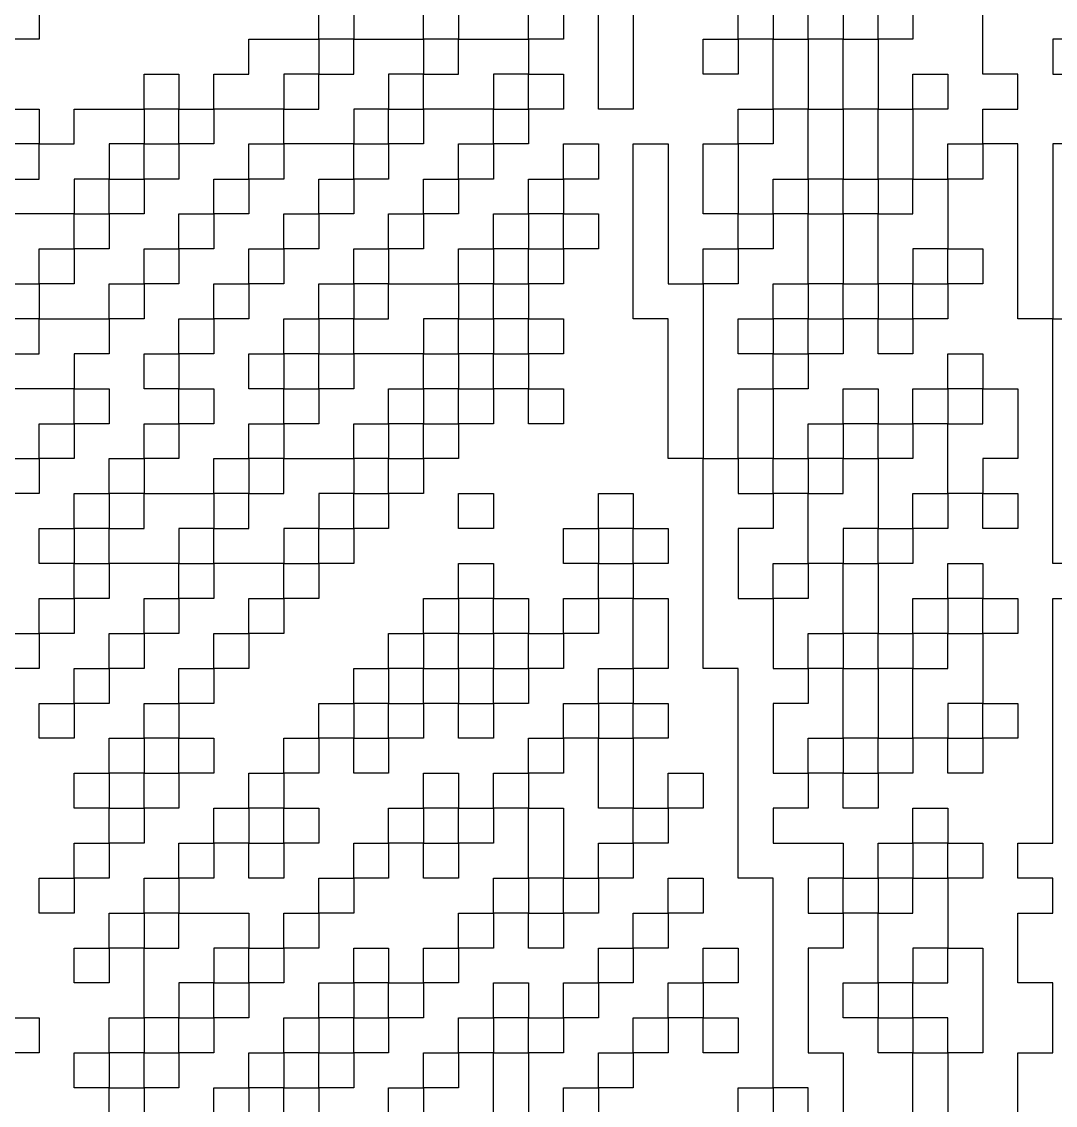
# Model space of a CAD drawing. Header units: inches. Extents: x 0.02 to 6.01, y 0.01 to 5.6.
# Drawn here: x 2.966 to 3.1107, y 2.4293 to 2.581 of the extents above; entities that cross this region are included whole.
import ezdxf

# ---------------------------------------------------------------- set-up
doc = ezdxf.new("R2010")
doc.units = ezdxf.units.IN
doc.header["$MEASUREMENT"] = 0
for name, color, linetype in [('Bottom Layer', 5, 'Continuous'), ('Bottom Overlay', 54, 'Continuous'), ('Top Layer', 1, 'Continuous')]:
    doc.layers.add(name, color=color, linetype=linetype)

msp = doc.modelspace()

# ---------------------------------------------------------------- linework, layer by layer
at = {"layer": 'Bottom Layer'}
for points in [[(4.54993, 5.5954, 0.01, 0.01, -0.760418), (3.00371, 0.01993, 0.01, 0.01, 0)], [(3.00371, 0.01993, 0.01, 0.01, -0.378866), (0.02422, 2.65597, 0.01, 0.01, 0)]]:
    msp.add_lwpolyline(points, format="xyseb", dxfattribs=at)
at = {"layer": 'Bottom Overlay'}
for p, q in [((3.10055, 2.57365), (3.10055, 2.60301)), ((3.05161, 2.59323), (3.05161, 2.56876)), ((2.96843, 2.58344), (2.96843, 2.57855)), ((3.00757, 2.57855), (3.00757, 2.58344)), ((3.01247, 2.58344), (3.01247, 2.57855)), ((3.02225, 2.57855), (3.02225, 2.58344)), ((3.02715, 2.58344), (3.02715, 2.57855)), ((3.03693, 2.57855), (3.03693, 2.58344)), ((3.04183, 2.58344), (3.04183, 2.57855)), ((3.04672, 2.56876), (3.04672, 2.58344)), ((3.06629, 2.57855), (3.06629, 2.58344)), ((3.07119, 2.58344), (3.07119, 2.57855)), ((3.07608, 2.57855), (3.07608, 2.58344)), ((3.08097, 2.58344), (3.08097, 2.57855)), ((3.08587, 2.57855), (3.08587, 2.58344)), ((3.09076, 2.58344), (3.09076, 2.57855)), ((2.96843, 2.57855), (2.96353, 2.57855)), ((2.99779, 2.57365), (2.99779, 2.57855)), ((2.99779, 2.57855), (3.00757, 2.57855)), ((3.00757, 2.57855), (3.00757, 2.57365)), ((3.01247, 2.57855), (3.00757, 2.57855)), ((3.01247, 2.57365), (3.01247, 2.57855)), ((3.01247, 2.57855), (3.02225, 2.57855)), ((3.02715, 2.57855), (3.02225, 2.57855)), ((3.02225, 2.57855), (3.02225, 2.57365)), ((3.02715, 2.57365), (3.02715, 2.57855)), ((3.02715, 2.57855), (3.03693, 2.57855)), ((3.03693, 2.57855), (3.03693, 2.57365)), ((3.04183, 2.57855), (3.03693, 2.57855)), ((3.0614, 2.57365), (3.0614, 2.57855)), ((3.0614, 2.57855), (3.06629, 2.57855)), ((3.06629, 2.57855), (3.06629, 2.57365)), ((3.07119, 2.57855), (3.06629, 2.57855)), ((3.07119, 2.57365), (3.07119, 2.57855)), ((3.07119, 2.57855), (3.07608, 2.57855)), ((3.08097, 2.57855), (3.07608, 2.57855)), ((3.07608, 2.57855), (3.07608, 2.56876)), ((3.08097, 2.57365), (3.08097, 2.57855)), ((3.08097, 2.57855), (3.08587, 2.57855)), ((3.08587, 2.57855), (3.08587, 2.56876)), ((3.09076, 2.57855), (3.08587, 2.57855)), ((3.11523, 2.57855), (3.11033, 2.57855)), ((3.11033, 2.57855), (3.11033, 2.57365)), ((2.98311, 2.56876), (2.98311, 2.57365)), ((2.98311, 2.57365), (2.988, 2.57365)), ((2.988, 2.57365), (2.988, 2.56876)), ((2.99289, 2.56876), (2.99289, 2.57365)), ((2.99289, 2.57365), (2.99779, 2.57365)), ((3.00757, 2.57365), (3.00268, 2.57365)), ((3.00268, 2.57365), (3.00268, 2.56876)), ((3.00757, 2.56876), (3.00757, 2.57365)), ((3.00757, 2.57365), (3.01247, 2.57365)), ((3.02225, 2.57365), (3.01736, 2.57365)), ((3.01736, 2.57365), (3.01736, 2.56876)), ((3.02225, 2.56876), (3.02225, 2.57365)), ((3.02225, 2.57365), (3.02715, 2.57365)), ((3.03693, 2.57365), (3.03204, 2.57365)), ((3.03204, 2.57365), (3.03204, 2.56876)), ((3.03693, 2.56876), (3.03693, 2.57365)), ((3.03693, 2.57365), (3.04183, 2.57365)), ((3.04183, 2.57365), (3.04183, 2.56876)), ((3.06629, 2.57365), (3.0614, 2.57365)), ((3.07119, 2.56876), (3.07119, 2.57365)), ((3.08097, 2.56876), (3.08097, 2.57365)), ((3.09076, 2.56876), (3.09076, 2.57365)), ((3.09076, 2.57365), (3.09565, 2.57365)), ((3.09565, 2.57365), (3.09565, 2.56876)), ((3.10544, 2.57365), (3.10055, 2.57365)), ((3.10544, 2.56876), (3.10544, 2.57365)), ((3.11033, 2.57365), (3.12012, 2.57365)), ((2.96353, 2.56876), (2.96843, 2.56876)), ((2.96843, 2.56876), (2.96843, 2.56387)), ((2.97332, 2.56876), (2.97821, 2.56876)), ((2.97332, 2.56387), (2.97332, 2.56876)), ((2.97821, 2.56876), (2.98311, 2.56876)), ((2.988, 2.56876), (2.98311, 2.56876)), ((2.98311, 2.56876), (2.98311, 2.56387)), ((2.988, 2.56876), (2.99289, 2.56876)), ((2.988, 2.56387), (2.988, 2.56876)), ((2.99289, 2.56876), (2.99289, 2.56387)), ((3.00268, 2.56876), (2.99289, 2.56876)), ((3.00268, 2.56387), (3.00268, 2.56876)), ((3.00268, 2.56876), (3.00757, 2.56876)), ((3.01736, 2.56876), (3.01247, 2.56876)), ((3.01247, 2.56876), (3.01247, 2.56387)), ((3.01736, 2.56387), (3.01736, 2.56876)), ((3.01736, 2.56876), (3.02225, 2.56876)), ((3.02225, 2.56876), (3.02225, 2.56387)), ((3.03204, 2.56876), (3.02225, 2.56876)), ((3.03204, 2.56876), (3.03693, 2.56876)), ((3.03204, 2.56387), (3.03204, 2.56876)), ((3.04183, 2.56876), (3.03693, 2.56876)), ((3.03693, 2.56876), (3.03693, 2.56387)), ((3.05161, 2.56876), (3.04672, 2.56876)), ((3.06629, 2.56876), (3.07119, 2.56876)), ((3.06629, 2.56387), (3.06629, 2.56876)), ((3.07608, 2.56876), (3.07119, 2.56876)), ((3.07119, 2.56876), (3.07119, 2.56387)), ((3.07608, 2.55897), (3.07608, 2.56876)), ((3.07608, 2.56876), (3.08097, 2.56876)), ((3.08097, 2.56876), (3.08097, 2.56387)), ((3.08587, 2.56876), (3.08097, 2.56876)), ((3.08587, 2.55897), (3.08587, 2.56876)), ((3.08587, 2.56876), (3.09076, 2.56876)), ((3.09076, 2.56876), (3.09076, 2.56387)), ((3.09565, 2.56876), (3.09076, 2.56876)), ((3.10055, 2.56387), (3.10055, 2.56876)), ((3.10055, 2.56876), (3.10544, 2.56876)), ((2.96843, 2.56387), (2.96353, 2.56387)), ((2.96843, 2.55897), (2.96843, 2.56387)), ((2.96843, 2.56387), (2.97332, 2.56387)), ((2.98311, 2.56387), (2.97821, 2.56387)), ((2.97821, 2.56387), (2.97821, 2.55897)), ((2.98311, 2.55897), (2.98311, 2.56387)), ((2.98311, 2.56387), (2.988, 2.56387)), ((2.988, 2.56387), (2.988, 2.55897)), ((2.99289, 2.56387), (2.988, 2.56387)), ((2.99779, 2.55897), (2.99779, 2.56387)), ((2.99779, 2.56387), (3.00268, 2.56387)), ((3.00268, 2.56387), (3.00268, 2.55897)), ((3.01247, 2.56387), (3.00268, 2.56387)), ((3.01247, 2.56387), (3.01736, 2.56387)), ((3.01247, 2.55897), (3.01247, 2.56387)), ((3.02225, 2.56387), (3.01736, 2.56387)), ((3.01736, 2.56387), (3.01736, 2.55897)), ((3.02715, 2.55897), (3.02715, 2.56387)), ((3.02715, 2.56387), (3.03204, 2.56387)), ((3.03693, 2.56387), (3.03204, 2.56387)), ((3.03204, 2.56387), (3.03204, 2.55897)), ((3.04183, 2.56387), (3.04672, 2.56387)), ((3.04183, 2.55897), (3.04183, 2.56387)), ((3.04672, 2.56387), (3.04672, 2.55897)), ((3.05161, 2.5394), (3.05161, 2.56387)), ((3.05161, 2.56387), (3.05651, 2.56387)), ((3.05651, 2.56387), (3.05651, 2.55897)), ((3.0614, 2.55897), (3.0614, 2.56387)), ((3.0614, 2.56387), (3.06629, 2.56387)), ((3.07119, 2.56387), (3.06629, 2.56387)), ((3.06629, 2.56387), (3.06629, 2.55408)), ((3.08097, 2.56387), (3.08097, 2.55897)), ((3.09076, 2.56387), (3.09076, 2.55897)), ((3.09565, 2.55897), (3.09565, 2.56387)), ((3.09565, 2.56387), (3.10055, 2.56387)), ((3.10055, 2.56387), (3.10055, 2.55897)), ((3.10544, 2.56387), (3.10055, 2.56387)), ((3.10544, 2.5394), (3.10544, 2.56387)), ((3.11523, 2.56387), (3.11033, 2.56387)), ((3.11033, 2.56387), (3.11033, 2.5394)), ((2.96353, 2.55897), (2.96843, 2.55897)), ((2.97821, 2.55897), (2.97332, 2.55897)), ((2.97332, 2.55897), (2.97332, 2.55408)), ((2.97821, 2.55408), (2.97821, 2.55897)), ((2.97821, 2.55897), (2.98311, 2.55897)), ((2.98311, 2.55897), (2.98311, 2.55408)), ((2.988, 2.55897), (2.98311, 2.55897)), ((2.99289, 2.55408), (2.99289, 2.55897)), ((2.99289, 2.55897), (2.99779, 2.55897)), ((3.00268, 2.55897), (2.99779, 2.55897)), ((2.99779, 2.55897), (2.99779, 2.55408)), ((3.00757, 2.55408), (3.00757, 2.55897)), ((3.00757, 2.55897), (3.01247, 2.55897)), ((3.01247, 2.55897), (3.01247, 2.55408)), ((3.01736, 2.55897), (3.01247, 2.55897)), ((3.02225, 2.55408), (3.02225, 2.55897)), ((3.02225, 2.55897), (3.02715, 2.55897)), ((3.03204, 2.55897), (3.02715, 2.55897)), ((3.02715, 2.55897), (3.02715, 2.55408)), ((3.03693, 2.55408), (3.03693, 2.55897)), ((3.03693, 2.55897), (3.04183, 2.55897)), ((3.04672, 2.55897), (3.04183, 2.55897)), ((3.04183, 2.55897), (3.04183, 2.55408)), ((3.05651, 2.55897), (3.05651, 2.54429)), ((3.0614, 2.55408), (3.0614, 2.55897)), ((3.07119, 2.55408), (3.07119, 2.55897)), ((3.07119, 2.55897), (3.07608, 2.55897)), ((3.08097, 2.55897), (3.07608, 2.55897)), ((3.07608, 2.55897), (3.07608, 2.55408)), ((3.08097, 2.55408), (3.08097, 2.55897)), ((3.08097, 2.55897), (3.08587, 2.55897)), ((3.09076, 2.55897), (3.08587, 2.55897)), ((3.08587, 2.55897), (3.08587, 2.55408)), ((3.09076, 2.55408), (3.09076, 2.55897)), ((3.09076, 2.55897), (3.09565, 2.55897)), ((3.10055, 2.55897), (3.09565, 2.55897)), ((3.09565, 2.55897), (3.09565, 2.54919)), ((2.97332, 2.55408), (2.96353, 2.55408)), ((2.97332, 2.54919), (2.97332, 2.55408)), ((2.97332, 2.55408), (2.97821, 2.55408)), ((2.98311, 2.55408), (2.97821, 2.55408)), ((2.97821, 2.55408), (2.97821, 2.54919)), ((2.988, 2.54919), (2.988, 2.55408)), ((2.988, 2.55408), (2.99289, 2.55408)), ((2.99289, 2.55408), (2.99289, 2.54919)), ((2.99779, 2.55408), (2.99289, 2.55408)), ((3.00268, 2.54919), (3.00268, 2.55408)), ((3.00268, 2.55408), (3.00757, 2.55408)), ((3.00757, 2.55408), (3.00757, 2.54919)), ((3.01247, 2.55408), (3.00757, 2.55408)), ((3.01736, 2.54919), (3.01736, 2.55408)), ((3.01736, 2.55408), (3.02225, 2.55408)), ((3.02225, 2.55408), (3.02225, 2.54919)), ((3.02715, 2.55408), (3.02225, 2.55408)), ((3.03204, 2.54919), (3.03204, 2.55408)), ((3.03204, 2.55408), (3.03693, 2.55408)), ((3.03693, 2.55408), (3.03693, 2.54919)), ((3.04183, 2.55408), (3.03693, 2.55408)), ((3.04183, 2.55408), (3.04672, 2.55408)), ((3.04183, 2.54919), (3.04183, 2.55408)), ((3.04672, 2.55408), (3.04672, 2.54919)), ((3.06629, 2.55408), (3.0614, 2.55408)), ((3.06629, 2.54919), (3.06629, 2.55408)), ((3.06629, 2.55408), (3.07119, 2.55408)), ((3.07608, 2.55408), (3.07119, 2.55408)), ((3.07119, 2.55408), (3.07119, 2.54919)), ((3.07608, 2.54429), (3.07608, 2.55408)), ((3.07608, 2.55408), (3.08097, 2.55408)), ((3.08097, 2.55408), (3.08097, 2.54919)), ((3.08587, 2.55408), (3.08097, 2.55408)), ((3.08587, 2.54429), (3.08587, 2.55408)), ((3.08587, 2.55408), (3.09076, 2.55408)), ((2.96843, 2.54429), (2.96843, 2.54919)), ((2.96843, 2.54919), (2.97332, 2.54919)), ((2.97821, 2.54919), (2.97332, 2.54919)), ((2.97332, 2.54919), (2.97332, 2.54429)), ((2.98311, 2.54429), (2.98311, 2.54919)), ((2.98311, 2.54919), (2.988, 2.54919)), ((2.99289, 2.54919), (2.988, 2.54919)), ((2.988, 2.54919), (2.988, 2.54429)), ((2.99779, 2.54429), (2.99779, 2.54919)), ((2.99779, 2.54919), (3.00268, 2.54919)), ((3.00268, 2.54919), (3.00268, 2.54429)), ((3.00757, 2.54919), (3.00268, 2.54919)), ((3.01247, 2.54429), (3.01247, 2.54919)), ((3.01247, 2.54919), (3.01736, 2.54919)), ((3.02225, 2.54919), (3.01736, 2.54919)), ((3.01736, 2.54919), (3.01736, 2.54429)), ((3.02715, 2.54429), (3.02715, 2.54919)), ((3.02715, 2.54919), (3.03204, 2.54919)), ((3.03693, 2.54919), (3.03204, 2.54919)), ((3.03204, 2.54919), (3.03204, 2.54429)), ((3.03693, 2.54429), (3.03693, 2.54919)), ((3.03693, 2.54919), (3.04183, 2.54919)), ((3.04183, 2.54919), (3.04183, 2.54429)), ((3.04672, 2.54919), (3.04183, 2.54919)), ((3.0614, 2.54429), (3.0614, 2.54919)), ((3.0614, 2.54919), (3.06629, 2.54919)), ((3.07119, 2.54919), (3.06629, 2.54919)), ((3.06629, 2.54919), (3.06629, 2.54429)), ((3.08097, 2.54919), (3.08097, 2.54429)), ((3.09565, 2.54919), (3.09076, 2.54919)), ((3.09076, 2.54919), (3.09076, 2.54429)), ((3.09565, 2.54429), (3.09565, 2.54919)), ((3.09565, 2.54919), (3.10055, 2.54919)), ((3.10055, 2.54919), (3.10055, 2.54429)), ((2.96353, 2.54429), (2.96843, 2.54429)), ((2.96843, 2.54429), (2.96843, 2.5394)), ((2.97332, 2.54429), (2.96843, 2.54429)), ((2.97821, 2.5394), (2.97821, 2.54429)), ((2.97821, 2.54429), (2.98311, 2.54429)), ((2.988, 2.54429), (2.98311, 2.54429)), ((2.98311, 2.54429), (2.98311, 2.5394)), ((2.99289, 2.5394), (2.99289, 2.54429)), ((2.99289, 2.54429), (2.99779, 2.54429)), ((3.00268, 2.54429), (2.99779, 2.54429)), ((2.99779, 2.54429), (2.99779, 2.5394)), ((3.00757, 2.5394), (3.00757, 2.54429)), ((3.00757, 2.54429), (3.01247, 2.54429)), ((3.01247, 2.54429), (3.01247, 2.5394)), ((3.01736, 2.54429), (3.01247, 2.54429)), ((3.01736, 2.5394), (3.01736, 2.54429)), ((3.01736, 2.54429), (3.02715, 2.54429)), ((3.02715, 2.54429), (3.02715, 2.5394)), ((3.03204, 2.54429), (3.02715, 2.54429)), ((3.03204, 2.5394), (3.03204, 2.54429)), ((3.03204, 2.54429), (3.03693, 2.54429)), ((3.03693, 2.54429), (3.03693, 2.5394)), ((3.04183, 2.54429), (3.03693, 2.54429)), ((3.05651, 2.54429), (3.0614, 2.54429)), ((3.0614, 2.54429), (3.0614, 2.51983)), ((3.06629, 2.54429), (3.0614, 2.54429)), ((3.07119, 2.54429), (3.07608, 2.54429)), ((3.07119, 2.5394), (3.07119, 2.54429)), ((3.07608, 2.54429), (3.07608, 2.5394)), ((3.08097, 2.54429), (3.07608, 2.54429)), ((3.08097, 2.5394), (3.08097, 2.54429)), ((3.08097, 2.54429), (3.08587, 2.54429)), ((3.08587, 2.54429), (3.08587, 2.5394)), ((3.09076, 2.54429), (3.08587, 2.54429)), ((3.09076, 2.54429), (3.09565, 2.54429)), ((3.09076, 2.5394), (3.09076, 2.54429)), ((3.10055, 2.54429), (3.09565, 2.54429)), ((3.09565, 2.54429), (3.09565, 2.5394)), ((2.96843, 2.5394), (2.96353, 2.5394)), ((2.96843, 2.53451), (2.96843, 2.5394)), ((2.96843, 2.5394), (2.97821, 2.5394)), ((2.97821, 2.5394), (2.97821, 2.53451)), ((2.98311, 2.5394), (2.97821, 2.5394)), ((2.988, 2.53451), (2.988, 2.5394)), ((2.988, 2.5394), (2.99289, 2.5394)), ((2.99779, 2.5394), (2.99289, 2.5394)), ((2.99289, 2.5394), (2.99289, 2.53451)), ((3.00268, 2.53451), (3.00268, 2.5394)), ((3.00268, 2.5394), (3.00757, 2.5394)), ((3.01247, 2.5394), (3.00757, 2.5394)), ((3.00757, 2.5394), (3.00757, 2.53451)), ((3.01247, 2.53451), (3.01247, 2.5394)), ((3.01247, 2.5394), (3.01736, 2.5394)), ((3.02715, 2.5394), (3.02225, 2.5394)), ((3.02225, 2.5394), (3.02225, 2.53451)), ((3.02715, 2.53451), (3.02715, 2.5394)), ((3.02715, 2.5394), (3.03204, 2.5394)), ((3.03204, 2.5394), (3.03204, 2.53451)), ((3.03693, 2.5394), (3.03204, 2.5394)), ((3.03693, 2.53451), (3.03693, 2.5394)), ((3.03693, 2.5394), (3.04183, 2.5394)), ((3.04183, 2.5394), (3.04183, 2.53451)), ((3.05651, 2.5394), (3.05161, 2.5394)), ((3.05651, 2.51983), (3.05651, 2.5394)), ((3.06629, 2.53451), (3.06629, 2.5394)), ((3.06629, 2.5394), (3.07119, 2.5394)), ((3.07119, 2.5394), (3.07119, 2.53451)), ((3.07608, 2.5394), (3.07119, 2.5394)), ((3.07608, 2.53451), (3.07608, 2.5394)), ((3.07608, 2.5394), (3.08097, 2.5394)), ((3.08587, 2.5394), (3.08097, 2.5394)), ((3.08097, 2.5394), (3.08097, 2.53451)), ((3.08587, 2.53451), (3.08587, 2.5394)), ((3.08587, 2.5394), (3.09076, 2.5394)), ((3.09076, 2.5394), (3.09076, 2.53451)), ((3.09565, 2.5394), (3.09076, 2.5394)), ((3.11033, 2.5394), (3.10544, 2.5394)), ((3.11033, 2.50515), (3.11033, 2.5394)), ((3.11033, 2.5394), (3.12012, 2.5394)), ((2.96353, 2.53451), (2.96843, 2.53451)), ((2.97821, 2.53451), (2.97332, 2.53451)), ((2.97332, 2.53451), (2.97332, 2.52961)), ((2.98311, 2.52961), (2.98311, 2.53451)), ((2.98311, 2.53451), (2.988, 2.53451)), ((2.988, 2.53451), (2.988, 2.52961)), ((2.99289, 2.53451), (2.988, 2.53451)), ((2.99779, 2.52961), (2.99779, 2.53451)), ((2.99779, 2.53451), (3.00268, 2.53451)), ((3.00268, 2.53451), (3.00268, 2.52961)), ((3.00757, 2.53451), (3.00268, 2.53451)), ((3.00757, 2.52961), (3.00757, 2.53451)), ((3.00757, 2.53451), (3.01247, 2.53451)), ((3.01247, 2.53451), (3.01247, 2.52961)), ((3.02225, 2.53451), (3.01247, 2.53451)), ((3.02225, 2.52961), (3.02225, 2.53451)), ((3.02225, 2.53451), (3.02715, 2.53451)), ((3.03204, 2.53451), (3.02715, 2.53451)), ((3.02715, 2.53451), (3.02715, 2.52961)), ((3.03204, 2.53451), (3.03693, 2.53451)), ((3.03204, 2.52961), (3.03204, 2.53451)), ((3.04183, 2.53451), (3.03693, 2.53451)), ((3.03693, 2.53451), (3.03693, 2.52961)), ((3.07119, 2.53451), (3.06629, 2.53451)), ((3.07119, 2.52961), (3.07119, 2.53451)), ((3.07119, 2.53451), (3.07608, 2.53451)), ((3.08097, 2.53451), (3.07608, 2.53451)), ((3.07608, 2.53451), (3.07608, 2.52961)), ((3.09076, 2.53451), (3.08587, 2.53451)), ((3.09565, 2.52961), (3.09565, 2.53451)), ((3.09565, 2.53451), (3.10055, 2.53451)), ((3.10055, 2.53451), (3.10055, 2.52961)), ((2.97332, 2.52961), (2.96353, 2.52961)), ((2.97332, 2.52472), (2.97332, 2.52961)), ((2.97332, 2.52961), (2.97821, 2.52961)), ((2.97821, 2.52961), (2.97821, 2.52472)), ((2.988, 2.52961), (2.98311, 2.52961)), ((2.988, 2.52961), (2.99289, 2.52961)), ((2.988, 2.52472), (2.988, 2.52961)), ((2.99289, 2.52961), (2.99289, 2.52472)), ((3.00268, 2.52961), (2.99779, 2.52961)), ((3.00268, 2.52472), (3.00268, 2.52961)), ((3.00268, 2.52961), (3.00757, 2.52961)), ((3.00757, 2.52961), (3.00757, 2.52472)), ((3.01247, 2.52961), (3.00757, 2.52961)), ((3.01736, 2.52472), (3.01736, 2.52961)), ((3.01736, 2.52961), (3.02225, 2.52961)), ((3.02225, 2.52961), (3.02225, 2.52472)), ((3.02715, 2.52961), (3.02225, 2.52961)), ((3.02715, 2.52961), (3.03204, 2.52961)), ((3.02715, 2.52472), (3.02715, 2.52961)), ((3.03693, 2.52961), (3.03204, 2.52961)), ((3.03204, 2.52961), (3.03204, 2.52472)), ((3.03693, 2.52472), (3.03693, 2.52961)), ((3.03693, 2.52961), (3.04183, 2.52961)), ((3.04183, 2.52961), (3.04183, 2.52472)), ((3.06629, 2.51983), (3.06629, 2.52961)), ((3.06629, 2.52961), (3.07119, 2.52961)), ((3.07119, 2.52961), (3.07119, 2.51983)), ((3.07608, 2.52961), (3.07119, 2.52961)), ((3.08097, 2.52472), (3.08097, 2.52961)), ((3.08097, 2.52961), (3.08587, 2.52961)), ((3.08587, 2.52961), (3.08587, 2.52472)), ((3.09076, 2.52472), (3.09076, 2.52961)), ((3.09076, 2.52961), (3.09565, 2.52961)), ((3.10055, 2.52961), (3.09565, 2.52961)), ((3.09565, 2.52961), (3.09565, 2.52472)), ((3.10055, 2.52472), (3.10055, 2.52961)), ((3.10055, 2.52961), (3.10544, 2.52961)), ((3.10544, 2.52961), (3.10544, 2.51983)), ((2.96843, 2.51983), (2.96843, 2.52472)), ((2.96843, 2.52472), (2.97332, 2.52472)), ((2.97332, 2.52472), (2.97332, 2.51983)), ((2.97821, 2.52472), (2.97332, 2.52472)), ((2.98311, 2.51983), (2.98311, 2.52472)), ((2.98311, 2.52472), (2.988, 2.52472)), ((2.988, 2.52472), (2.988, 2.51983)), ((2.99289, 2.52472), (2.988, 2.52472)), ((2.99779, 2.51983), (2.99779, 2.52472)), ((2.99779, 2.52472), (3.00268, 2.52472)), ((3.00268, 2.52472), (3.00268, 2.51983)), ((3.00757, 2.52472), (3.00268, 2.52472)), ((3.01247, 2.52472), (3.01736, 2.52472)), ((3.01247, 2.51983), (3.01247, 2.52472)), ((3.02225, 2.52472), (3.01736, 2.52472)), ((3.01736, 2.52472), (3.01736, 2.51983)), ((3.02225, 2.51983), (3.02225, 2.52472)), ((3.02225, 2.52472), (3.02715, 2.52472)), ((3.02715, 2.52472), (3.02715, 2.51983)), ((3.03204, 2.52472), (3.02715, 2.52472)), ((3.04183, 2.52472), (3.03693, 2.52472)), ((3.07608, 2.51983), (3.07608, 2.52472)), ((3.07608, 2.52472), (3.08097, 2.52472)), ((3.08587, 2.52472), (3.08097, 2.52472)), ((3.08097, 2.52472), (3.08097, 2.51983)), ((3.08587, 2.51983), (3.08587, 2.52472)), ((3.08587, 2.52472), (3.09076, 2.52472)), ((3.09076, 2.52472), (3.09076, 2.51983)), ((3.09565, 2.52472), (3.09076, 2.52472)), ((3.09565, 2.52472), (3.10055, 2.52472)), ((3.09565, 2.51493), (3.09565, 2.52472)), ((2.96353, 2.51983), (2.96843, 2.51983)), ((2.97332, 2.51983), (2.96843, 2.51983)), ((2.96843, 2.51983), (2.96843, 2.51493)), ((2.97821, 2.51493), (2.97821, 2.51983)), ((2.97821, 2.51983), (2.98311, 2.51983)), ((2.988, 2.51983), (2.98311, 2.51983)), ((2.98311, 2.51983), (2.98311, 2.51493)), ((2.99289, 2.51493), (2.99289, 2.51983)), ((2.99289, 2.51983), (2.99779, 2.51983)), ((2.99779, 2.51983), (2.99779, 2.51493)), ((3.00268, 2.51983), (2.99779, 2.51983)), ((3.00268, 2.51493), (3.00268, 2.51983)), ((3.00268, 2.51983), (3.01247, 2.51983)), ((3.01736, 2.51983), (3.01247, 2.51983)), ((3.01247, 2.51983), (3.01247, 2.51493)), ((3.01736, 2.51493), (3.01736, 2.51983)), ((3.01736, 2.51983), (3.02225, 2.51983)), ((3.02225, 2.51983), (3.02225, 2.51493)), ((3.02715, 2.51983), (3.02225, 2.51983)), ((3.0614, 2.51983), (3.05651, 2.51983)), ((3.0614, 2.49047), (3.0614, 2.51983)), ((3.0614, 2.51983), (3.06629, 2.51983)), ((3.07119, 2.51983), (3.06629, 2.51983)), ((3.06629, 2.51983), (3.06629, 2.51493)), ((3.07119, 2.51983), (3.07608, 2.51983)), ((3.07119, 2.51493), (3.07119, 2.51983)), ((3.07608, 2.51983), (3.07608, 2.51493)), ((3.08097, 2.51983), (3.07608, 2.51983)), ((3.08097, 2.51493), (3.08097, 2.51983)), ((3.08097, 2.51983), (3.08587, 2.51983)), ((3.08587, 2.51983), (3.08587, 2.51004)), ((3.09076, 2.51983), (3.08587, 2.51983)), ((3.10544, 2.51983), (3.10055, 2.51983)), ((3.10055, 2.51983), (3.10055, 2.51493)), ((2.96843, 2.51493), (2.96353, 2.51493)), ((2.97332, 2.51004), (2.97332, 2.51493)), ((2.97332, 2.51493), (2.97821, 2.51493)), ((2.97821, 2.51493), (2.97821, 2.51004)), ((2.98311, 2.51493), (2.97821, 2.51493)), ((2.98311, 2.51004), (2.98311, 2.51493)), ((2.98311, 2.51493), (2.99289, 2.51493)), ((2.99779, 2.51493), (2.99289, 2.51493)), ((2.99289, 2.51493), (2.99289, 2.51004)), ((2.99779, 2.51004), (2.99779, 2.51493)), ((2.99779, 2.51493), (3.00268, 2.51493)), ((3.01247, 2.51493), (3.00757, 2.51493)), ((3.00757, 2.51493), (3.00757, 2.51004)), ((3.01247, 2.51004), (3.01247, 2.51493)), ((3.01247, 2.51493), (3.01736, 2.51493)), ((3.02225, 2.51493), (3.01736, 2.51493)), ((3.01736, 2.51493), (3.01736, 2.51004)), ((3.02715, 2.51004), (3.02715, 2.51493)), ((3.02715, 2.51493), (3.03204, 2.51493)), ((3.03204, 2.51493), (3.03204, 2.51004)), ((3.04672, 2.51004), (3.04672, 2.51493)), ((3.04672, 2.51493), (3.05161, 2.51493)), ((3.05161, 2.51493), (3.05161, 2.51004)), ((3.06629, 2.51493), (3.07119, 2.51493)), ((3.07608, 2.51493), (3.07119, 2.51493)), ((3.07119, 2.51493), (3.07119, 2.51004)), ((3.07608, 2.51004), (3.07608, 2.51493)), ((3.07608, 2.51493), (3.08097, 2.51493)), ((3.09076, 2.51004), (3.09076, 2.51493)), ((3.09076, 2.51493), (3.09565, 2.51493)), ((3.09565, 2.51493), (3.09565, 2.51004)), ((3.10055, 2.51493), (3.09565, 2.51493)), ((3.10055, 2.51004), (3.10055, 2.51493)), ((3.10055, 2.51493), (3.10544, 2.51493)), ((3.10544, 2.51493), (3.10544, 2.51004)), ((2.96843, 2.51004), (2.97332, 2.51004)), ((2.96843, 2.50515), (2.96843, 2.51004)), ((2.97821, 2.51004), (2.97332, 2.51004)), ((2.97332, 2.51004), (2.97332, 2.50515)), ((2.97821, 2.50515), (2.97821, 2.51004)), ((2.97821, 2.51004), (2.98311, 2.51004)), ((2.988, 2.51004), (2.988, 2.50515)), ((2.99289, 2.51004), (2.988, 2.51004)), ((2.99289, 2.50515), (2.99289, 2.51004)), ((2.99289, 2.51004), (2.99779, 2.51004)), ((3.00268, 2.51004), (3.00268, 2.50515)), ((3.00757, 2.51004), (3.00268, 2.51004)), ((3.00757, 2.50515), (3.00757, 2.51004)), ((3.00757, 2.51004), (3.01247, 2.51004)), ((3.01247, 2.51004), (3.01247, 2.50515)), ((3.01736, 2.51004), (3.01247, 2.51004)), ((3.03204, 2.51004), (3.02715, 2.51004)), ((3.04183, 2.50515), (3.04183, 2.51004)), ((3.04183, 2.51004), (3.04672, 2.51004)), ((3.05161, 2.51004), (3.04672, 2.51004)), ((3.04672, 2.51004), (3.04672, 2.50515)), ((3.05161, 2.50515), (3.05161, 2.51004)), ((3.05161, 2.51004), (3.05651, 2.51004)), ((3.05651, 2.51004), (3.05651, 2.50515)), ((3.07119, 2.51004), (3.06629, 2.51004)), ((3.06629, 2.51004), (3.06629, 2.50025)), ((3.07608, 2.50515), (3.07608, 2.51004)), ((3.08587, 2.51004), (3.08097, 2.51004)), ((3.08097, 2.51004), (3.08097, 2.50515)), ((3.08587, 2.50515), (3.08587, 2.51004)), ((3.08587, 2.51004), (3.09076, 2.51004)), ((3.09565, 2.51004), (3.09076, 2.51004)), ((3.09076, 2.51004), (3.09076, 2.50515)), ((3.10544, 2.51004), (3.10055, 2.51004)), ((2.97332, 2.50515), (2.96843, 2.50515)), ((2.97332, 2.50025), (2.97332, 2.50515)), ((2.97332, 2.50515), (2.97821, 2.50515)), ((2.97821, 2.50515), (2.97821, 2.50025)), ((2.988, 2.50515), (2.97821, 2.50515)), ((2.988, 2.50025), (2.988, 2.50515)), ((2.988, 2.50515), (2.99289, 2.50515)), ((2.99289, 2.50515), (2.99289, 2.50025)), ((3.00268, 2.50515), (2.99289, 2.50515)), ((3.00268, 2.50025), (3.00268, 2.50515)), ((3.00268, 2.50515), (3.00757, 2.50515)), ((3.00757, 2.50515), (3.00757, 2.50025)), ((3.01247, 2.50515), (3.00757, 2.50515)), ((3.02715, 2.50025), (3.02715, 2.50515)), ((3.02715, 2.50515), (3.03204, 2.50515)), ((3.03204, 2.50515), (3.03204, 2.50025)), ((3.04672, 2.50515), (3.04183, 2.50515)), ((3.04672, 2.50025), (3.04672, 2.50515)), ((3.04672, 2.50515), (3.05161, 2.50515)), ((3.05651, 2.50515), (3.05161, 2.50515)), ((3.05161, 2.50515), (3.05161, 2.50025)), ((3.07119, 2.50515), (3.07608, 2.50515)), ((3.07119, 2.50025), (3.07119, 2.50515)), ((3.08097, 2.50515), (3.07608, 2.50515)), ((3.07608, 2.50515), (3.07608, 2.50025)), ((3.08097, 2.50025), (3.08097, 2.50515)), ((3.08097, 2.50515), (3.08587, 2.50515)), ((3.09076, 2.50515), (3.08587, 2.50515)), ((3.08587, 2.50515), (3.08587, 2.49536)), ((3.09565, 2.50515), (3.10055, 2.50515)), ((3.09565, 2.50025), (3.09565, 2.50515)), ((3.10055, 2.50515), (3.10055, 2.50025)), ((3.11523, 2.50515), (3.11033, 2.50515)), ((2.96843, 2.49536), (2.96843, 2.50025)), ((2.96843, 2.50025), (2.97332, 2.50025)), ((2.97332, 2.50025), (2.97332, 2.49536)), ((2.97821, 2.50025), (2.97332, 2.50025)), ((2.98311, 2.49536), (2.98311, 2.50025)), ((2.98311, 2.50025), (2.988, 2.50025)), ((2.99289, 2.50025), (2.988, 2.50025)), ((2.988, 2.50025), (2.988, 2.49536)), ((2.99779, 2.49536), (2.99779, 2.50025)), ((2.99779, 2.50025), (3.00268, 2.50025)), ((3.00268, 2.50025), (3.00268, 2.49536)), ((3.00757, 2.50025), (3.00268, 2.50025)), ((3.02225, 2.49536), (3.02225, 2.50025)), ((3.02225, 2.50025), (3.02715, 2.50025)), ((3.02715, 2.50025), (3.02715, 2.49536)), ((3.03204, 2.50025), (3.02715, 2.50025)), ((3.03204, 2.49536), (3.03204, 2.50025)), ((3.03204, 2.50025), (3.03693, 2.50025)), ((3.03693, 2.50025), (3.03693, 2.49536)), ((3.04183, 2.49536), (3.04183, 2.50025)), ((3.04183, 2.50025), (3.04672, 2.50025)), ((3.04672, 2.50025), (3.04672, 2.49536)), ((3.05161, 2.50025), (3.04672, 2.50025)), ((3.05161, 2.50025), (3.05651, 2.50025)), ((3.05161, 2.49047), (3.05161, 2.50025)), ((3.05651, 2.50025), (3.05651, 2.49047)), ((3.06629, 2.50025), (3.07119, 2.50025)), ((3.07608, 2.50025), (3.07119, 2.50025)), ((3.07119, 2.50025), (3.07119, 2.49047)), ((3.08097, 2.49536), (3.08097, 2.50025)), ((3.09076, 2.49536), (3.09076, 2.50025)), ((3.09076, 2.50025), (3.09565, 2.50025)), ((3.10055, 2.50025), (3.09565, 2.50025)), ((3.09565, 2.50025), (3.09565, 2.49536)), ((3.10055, 2.49536), (3.10055, 2.50025)), ((3.10055, 2.50025), (3.10544, 2.50025)), ((3.10544, 2.50025), (3.10544, 2.49536)), ((3.11033, 2.466), (3.11033, 2.50025)), ((3.11033, 2.50025), (3.11523, 2.50025)), ((2.96353, 2.49536), (2.96843, 2.49536)), ((2.96843, 2.49536), (2.96843, 2.49047)), ((2.97332, 2.49536), (2.96843, 2.49536)), ((2.97821, 2.49047), (2.97821, 2.49536)), ((2.97821, 2.49536), (2.98311, 2.49536)), ((2.988, 2.49536), (2.98311, 2.49536)), ((2.98311, 2.49536), (2.98311, 2.49047)), ((2.99289, 2.49047), (2.99289, 2.49536)), ((2.99289, 2.49536), (2.99779, 2.49536)), ((3.00268, 2.49536), (2.99779, 2.49536)), ((2.99779, 2.49536), (2.99779, 2.49047)), ((3.01736, 2.49047), (3.01736, 2.49536)), ((3.01736, 2.49536), (3.02225, 2.49536)), ((3.02715, 2.49536), (3.02225, 2.49536)), ((3.02225, 2.49536), (3.02225, 2.49047)), ((3.02715, 2.49047), (3.02715, 2.49536)), ((3.02715, 2.49536), (3.03204, 2.49536)), ((3.03693, 2.49536), (3.03204, 2.49536)), ((3.03204, 2.49536), (3.03204, 2.49047)), ((3.03693, 2.49047), (3.03693, 2.49536)), ((3.03693, 2.49536), (3.04183, 2.49536)), ((3.04672, 2.49536), (3.04183, 2.49536)), ((3.04183, 2.49536), (3.04183, 2.49047)), ((3.07608, 2.49047), (3.07608, 2.49536)), ((3.07608, 2.49536), (3.08097, 2.49536)), ((3.08587, 2.49536), (3.08097, 2.49536)), ((3.08097, 2.49536), (3.08097, 2.49047)), ((3.08587, 2.49047), (3.08587, 2.49536)), ((3.08587, 2.49536), (3.09076, 2.49536)), ((3.09076, 2.49536), (3.09076, 2.49047)), ((3.09565, 2.49536), (3.09076, 2.49536)), ((3.09565, 2.49047), (3.09565, 2.49536)), ((3.09565, 2.49536), (3.10055, 2.49536)), ((3.10055, 2.49536), (3.10055, 2.49047)), ((3.10544, 2.49536), (3.10055, 2.49536)), ((2.96843, 2.49047), (2.96353, 2.49047)), ((2.97332, 2.48557), (2.97332, 2.49047)), ((2.97332, 2.49047), (2.97821, 2.49047)), ((2.97821, 2.49047), (2.97821, 2.48557)), ((2.98311, 2.49047), (2.97821, 2.49047)), ((2.988, 2.48557), (2.988, 2.49047)), ((2.988, 2.49047), (2.99289, 2.49047)), ((2.99779, 2.49047), (2.99289, 2.49047)), ((2.99289, 2.49047), (2.99289, 2.48557)), ((3.01247, 2.48557), (3.01247, 2.49047)), ((3.01247, 2.49047), (3.01736, 2.49047)), ((3.01736, 2.49047), (3.01736, 2.48557)), ((3.02225, 2.49047), (3.01736, 2.49047)), ((3.02225, 2.48557), (3.02225, 2.49047)), ((3.02225, 2.49047), (3.02715, 2.49047)), ((3.02715, 2.49047), (3.02715, 2.48557)), ((3.03204, 2.49047), (3.02715, 2.49047)), ((3.03204, 2.48557), (3.03204, 2.49047)), ((3.03204, 2.49047), (3.03693, 2.49047)), ((3.04183, 2.49047), (3.03693, 2.49047)), ((3.03693, 2.49047), (3.03693, 2.48557)), ((3.04672, 2.48557), (3.04672, 2.49047)), ((3.04672, 2.49047), (3.05161, 2.49047)), ((3.05161, 2.49047), (3.05161, 2.48557)), ((3.05651, 2.49047), (3.05161, 2.49047)), ((3.06629, 2.49047), (3.0614, 2.49047)), ((3.06629, 2.46111), (3.06629, 2.49047)), ((3.07119, 2.49047), (3.07608, 2.49047)), ((3.08097, 2.49047), (3.07608, 2.49047)), ((3.07608, 2.49047), (3.07608, 2.48557)), ((3.08097, 2.48557), (3.08097, 2.49047)), ((3.08097, 2.49047), (3.08587, 2.49047)), ((3.08587, 2.49047), (3.08587, 2.48068)), ((3.09076, 2.49047), (3.08587, 2.49047)), ((3.09076, 2.48068), (3.09076, 2.49047)), ((3.09076, 2.49047), (3.09565, 2.49047)), ((3.10055, 2.49047), (3.10055, 2.48557)), ((2.96843, 2.48557), (2.97332, 2.48557)), ((2.96843, 2.48068), (2.96843, 2.48557)), ((2.97821, 2.48557), (2.97332, 2.48557)), ((2.97332, 2.48557), (2.97332, 2.48068)), ((2.98311, 2.48557), (2.988, 2.48557)), ((2.98311, 2.48068), (2.98311, 2.48557)), ((2.99289, 2.48557), (2.988, 2.48557)), ((2.988, 2.48557), (2.988, 2.48068)), ((3.00757, 2.48068), (3.00757, 2.48557)), ((3.00757, 2.48557), (3.01247, 2.48557)), ((3.01247, 2.48557), (3.01247, 2.48068)), ((3.01736, 2.48557), (3.01247, 2.48557)), ((3.01736, 2.48557), (3.02225, 2.48557)), ((3.01736, 2.48068), (3.01736, 2.48557)), ((3.02715, 2.48557), (3.02225, 2.48557)), ((3.02225, 2.48557), (3.02225, 2.48068)), ((3.02715, 2.48557), (3.03204, 2.48557)), ((3.02715, 2.48068), (3.02715, 2.48557)), ((3.03204, 2.48557), (3.03204, 2.48068)), ((3.03693, 2.48557), (3.03204, 2.48557)), ((3.04183, 2.48068), (3.04183, 2.48557)), ((3.04183, 2.48557), (3.04672, 2.48557)), ((3.05161, 2.48557), (3.04672, 2.48557)), ((3.04672, 2.48557), (3.04672, 2.48068)), ((3.05161, 2.48557), (3.05651, 2.48557)), ((3.05161, 2.48068), (3.05161, 2.48557)), ((3.05651, 2.48557), (3.05651, 2.48068)), ((3.07608, 2.48557), (3.07119, 2.48557)), ((3.07119, 2.48557), (3.07119, 2.47579)), ((3.08097, 2.48068), (3.08097, 2.48557)), ((3.10055, 2.48557), (3.09565, 2.48557)), ((3.09565, 2.48557), (3.09565, 2.48068)), ((3.10055, 2.48068), (3.10055, 2.48557)), ((3.10055, 2.48557), (3.10544, 2.48557)), ((3.10544, 2.48557), (3.10544, 2.48068)), ((2.97332, 2.48068), (2.96843, 2.48068)), ((2.97821, 2.47579), (2.97821, 2.48068)), ((2.97821, 2.48068), (2.98311, 2.48068)), ((2.98311, 2.48068), (2.98311, 2.47579)), ((2.988, 2.48068), (2.98311, 2.48068)), ((2.988, 2.47579), (2.988, 2.48068)), ((2.988, 2.48068), (2.99289, 2.48068)), ((2.99289, 2.48068), (2.99289, 2.47579)), ((3.00268, 2.47579), (3.00268, 2.48068)), ((3.00268, 2.48068), (3.00757, 2.48068)), ((3.00757, 2.48068), (3.00757, 2.47579)), ((3.01247, 2.48068), (3.00757, 2.48068)), ((3.01247, 2.47579), (3.01247, 2.48068)), ((3.01247, 2.48068), (3.01736, 2.48068)), ((3.02225, 2.48068), (3.01736, 2.48068)), ((3.01736, 2.48068), (3.01736, 2.47579)), ((3.03204, 2.48068), (3.02715, 2.48068)), ((3.03693, 2.47579), (3.03693, 2.48068)), ((3.03693, 2.48068), (3.04183, 2.48068)), ((3.04672, 2.48068), (3.04183, 2.48068)), ((3.04183, 2.48068), (3.04183, 2.47579)), ((3.04672, 2.47579), (3.04672, 2.48068)), ((3.04672, 2.48068), (3.05161, 2.48068)), ((3.05651, 2.48068), (3.05161, 2.48068)), ((3.05161, 2.48068), (3.05161, 2.47089)), ((3.07608, 2.48068), (3.08097, 2.48068)), ((3.07608, 2.47579), (3.07608, 2.48068)), ((3.08587, 2.48068), (3.08097, 2.48068)), ((3.08097, 2.48068), (3.08097, 2.47579)), ((3.08587, 2.47579), (3.08587, 2.48068)), ((3.08587, 2.48068), (3.09076, 2.48068)), ((3.09076, 2.48068), (3.09076, 2.47579)), ((3.09565, 2.48068), (3.09076, 2.48068)), ((3.09565, 2.47579), (3.09565, 2.48068)), ((3.09565, 2.48068), (3.10055, 2.48068)), ((3.10055, 2.48068), (3.10055, 2.47579)), ((3.10544, 2.48068), (3.10055, 2.48068)), ((2.97332, 2.47089), (2.97332, 2.47579)), ((2.97332, 2.47579), (2.97821, 2.47579)), ((2.97821, 2.47579), (2.97821, 2.47089)), ((2.98311, 2.47579), (2.97821, 2.47579)), ((2.98311, 2.47579), (2.988, 2.47579)), ((2.98311, 2.47089), (2.98311, 2.47579)), ((2.99289, 2.47579), (2.988, 2.47579)), ((2.988, 2.47579), (2.988, 2.47089)), ((2.99779, 2.47089), (2.99779, 2.47579)), ((2.99779, 2.47579), (3.00268, 2.47579)), ((3.00757, 2.47579), (3.00268, 2.47579)), ((3.00268, 2.47579), (3.00268, 2.47089)), ((3.01736, 2.47579), (3.01247, 2.47579)), ((3.02225, 2.47579), (3.02715, 2.47579)), ((3.02225, 2.47089), (3.02225, 2.47579)), ((3.02715, 2.47579), (3.02715, 2.47089)), ((3.03204, 2.47089), (3.03204, 2.47579)), ((3.03204, 2.47579), (3.03693, 2.47579)), ((3.03693, 2.47579), (3.03693, 2.47089)), ((3.04183, 2.47579), (3.03693, 2.47579)), ((3.04672, 2.47089), (3.04672, 2.47579)), ((3.05651, 2.47089), (3.05651, 2.47579)), ((3.05651, 2.47579), (3.0614, 2.47579)), ((3.0614, 2.47579), (3.0614, 2.47089)), ((3.07119, 2.47579), (3.07608, 2.47579)), ((3.08097, 2.47579), (3.07608, 2.47579)), ((3.07608, 2.47579), (3.07608, 2.47089)), ((3.08097, 2.47579), (3.08587, 2.47579)), ((3.08097, 2.47089), (3.08097, 2.47579)), ((3.08587, 2.47579), (3.08587, 2.47089)), ((3.09076, 2.47579), (3.08587, 2.47579)), ((3.10055, 2.47579), (3.09565, 2.47579)), ((2.97821, 2.47089), (2.97332, 2.47089)), ((2.97821, 2.47089), (2.98311, 2.47089)), ((2.97821, 2.466), (2.97821, 2.47089)), ((2.98311, 2.47089), (2.98311, 2.466)), ((2.988, 2.47089), (2.98311, 2.47089)), ((2.99289, 2.466), (2.99289, 2.47089)), ((2.99289, 2.47089), (2.99779, 2.47089)), ((3.00268, 2.47089), (2.99779, 2.47089)), ((2.99779, 2.47089), (2.99779, 2.466)), ((3.00268, 2.466), (3.00268, 2.47089)), ((3.00268, 2.47089), (3.00757, 2.47089)), ((3.00757, 2.47089), (3.00757, 2.466)), ((3.01736, 2.466), (3.01736, 2.47089)), ((3.01736, 2.47089), (3.02225, 2.47089)), ((3.02715, 2.47089), (3.02225, 2.47089)), ((3.02225, 2.47089), (3.02225, 2.466)), ((3.02715, 2.466), (3.02715, 2.47089)), ((3.02715, 2.47089), (3.03204, 2.47089)), ((3.03693, 2.47089), (3.03204, 2.47089)), ((3.03204, 2.47089), (3.03204, 2.466)), ((3.03693, 2.466), (3.03693, 2.47089)), ((3.03693, 2.47089), (3.04183, 2.47089)), ((3.04183, 2.47089), (3.04183, 2.46111)), ((3.05161, 2.47089), (3.04672, 2.47089)), ((3.05161, 2.466), (3.05161, 2.47089)), ((3.05161, 2.47089), (3.05651, 2.47089)), ((3.05651, 2.47089), (3.05651, 2.466)), ((3.0614, 2.47089), (3.05651, 2.47089)), ((3.07608, 2.47089), (3.07119, 2.47089)), ((3.07119, 2.47089), (3.07119, 2.466)), ((3.08587, 2.47089), (3.08097, 2.47089)), ((3.09076, 2.466), (3.09076, 2.47089)), ((3.09076, 2.47089), (3.09565, 2.47089)), ((3.09565, 2.47089), (3.09565, 2.466)), ((2.97332, 2.466), (2.97821, 2.466)), ((2.97332, 2.46111), (2.97332, 2.466)), ((2.98311, 2.466), (2.97821, 2.466)), ((2.97821, 2.466), (2.97821, 2.46111)), ((2.988, 2.466), (2.99289, 2.466)), ((2.988, 2.46111), (2.988, 2.466)), ((2.99289, 2.466), (2.99289, 2.46111)), ((2.99779, 2.466), (2.99289, 2.466)), ((2.99779, 2.466), (3.00268, 2.466)), ((2.99779, 2.46111), (2.99779, 2.466)), ((3.00268, 2.466), (3.00268, 2.46111)), ((3.00757, 2.466), (3.00268, 2.466)), ((3.01247, 2.46111), (3.01247, 2.466)), ((3.01247, 2.466), (3.01736, 2.466)), ((3.02225, 2.466), (3.01736, 2.466)), ((3.01736, 2.466), (3.01736, 2.46111)), ((3.02225, 2.46111), (3.02225, 2.466)), ((3.02225, 2.466), (3.02715, 2.466)), ((3.02715, 2.466), (3.02715, 2.46111)), ((3.03204, 2.466), (3.02715, 2.466)), ((3.03693, 2.46111), (3.03693, 2.466)), ((3.04672, 2.46111), (3.04672, 2.466)), ((3.04672, 2.466), (3.05161, 2.466)), ((3.05651, 2.466), (3.05161, 2.466)), ((3.05161, 2.466), (3.05161, 2.46111)), ((3.07119, 2.466), (3.08097, 2.466)), ((3.08097, 2.466), (3.08097, 2.46111)), ((3.08587, 2.46111), (3.08587, 2.466)), ((3.08587, 2.466), (3.09076, 2.466)), ((3.09076, 2.466), (3.09076, 2.46111)), ((3.09565, 2.466), (3.09076, 2.466)), ((3.09565, 2.466), (3.10055, 2.466)), ((3.09565, 2.46111), (3.09565, 2.466)), ((3.10055, 2.466), (3.10055, 2.46111)), ((3.10544, 2.46111), (3.10544, 2.466)), ((3.10544, 2.466), (3.11033, 2.466)), ((2.96843, 2.45621), (2.96843, 2.46111)), ((2.96843, 2.46111), (2.97332, 2.46111)), ((2.97332, 2.46111), (2.97332, 2.45621)), ((2.97821, 2.46111), (2.97332, 2.46111)), ((2.98311, 2.45621), (2.98311, 2.46111)), ((2.98311, 2.46111), (2.988, 2.46111)), ((2.988, 2.46111), (2.988, 2.45621)), ((2.99289, 2.46111), (2.988, 2.46111)), ((3.00268, 2.46111), (2.99779, 2.46111)), ((3.00757, 2.45621), (3.00757, 2.46111)), ((3.00757, 2.46111), (3.01247, 2.46111)), ((3.01247, 2.46111), (3.01247, 2.45621)), ((3.01736, 2.46111), (3.01247, 2.46111)), ((3.02715, 2.46111), (3.02225, 2.46111)), ((3.03204, 2.45621), (3.03204, 2.46111)), ((3.03204, 2.46111), (3.03693, 2.46111)), ((3.04183, 2.46111), (3.03693, 2.46111)), ((3.03693, 2.46111), (3.03693, 2.45621)), ((3.04183, 2.45621), (3.04183, 2.46111)), ((3.04183, 2.46111), (3.04672, 2.46111)), ((3.04672, 2.46111), (3.04672, 2.45621)), ((3.05161, 2.46111), (3.04672, 2.46111)), ((3.05651, 2.46111), (3.0614, 2.46111)), ((3.05651, 2.45621), (3.05651, 2.46111)), ((3.0614, 2.46111), (3.0614, 2.45621)), ((3.07119, 2.46111), (3.06629, 2.46111)), ((3.07119, 2.43175), (3.07119, 2.46111)), ((3.08097, 2.46111), (3.07608, 2.46111)), ((3.07608, 2.46111), (3.07608, 2.45621)), ((3.08097, 2.46111), (3.08587, 2.46111)), ((3.08097, 2.45621), (3.08097, 2.46111)), ((3.08587, 2.46111), (3.08587, 2.45621)), ((3.09076, 2.46111), (3.08587, 2.46111)), ((3.09076, 2.45621), (3.09076, 2.46111)), ((3.09076, 2.46111), (3.09565, 2.46111)), ((3.09565, 2.46111), (3.09565, 2.45621)), ((3.10055, 2.46111), (3.09565, 2.46111)), ((3.11033, 2.46111), (3.10544, 2.46111)), ((3.11033, 2.45621), (3.11033, 2.46111)), ((2.97332, 2.45621), (2.96843, 2.45621)), ((2.97821, 2.45132), (2.97821, 2.45621)), ((2.97821, 2.45621), (2.98311, 2.45621)), ((2.98311, 2.45621), (2.98311, 2.45132)), ((2.988, 2.45621), (2.98311, 2.45621)), ((2.988, 2.45621), (2.99779, 2.45621)), ((2.988, 2.45132), (2.988, 2.45621)), ((2.99779, 2.45621), (2.99779, 2.45132)), ((3.00268, 2.45132), (3.00268, 2.45621)), ((3.00268, 2.45621), (3.00757, 2.45621)), ((3.00757, 2.45621), (3.00757, 2.45132)), ((3.01247, 2.45621), (3.00757, 2.45621)), ((3.02715, 2.45132), (3.02715, 2.45621)), ((3.02715, 2.45621), (3.03204, 2.45621)), ((3.03204, 2.45621), (3.03204, 2.45132)), ((3.03693, 2.45621), (3.03204, 2.45621)), ((3.03693, 2.45132), (3.03693, 2.45621)), ((3.03693, 2.45621), (3.04183, 2.45621)), ((3.04183, 2.45621), (3.04183, 2.45132)), ((3.04672, 2.45621), (3.04183, 2.45621)), ((3.05161, 2.45132), (3.05161, 2.45621)), ((3.05161, 2.45621), (3.05651, 2.45621)), ((3.0614, 2.45621), (3.05651, 2.45621)), ((3.05651, 2.45621), (3.05651, 2.45132)), ((3.07608, 2.45621), (3.08097, 2.45621)), ((3.08587, 2.45621), (3.08097, 2.45621)), ((3.08097, 2.45621), (3.08097, 2.45132)), ((3.08587, 2.44643), (3.08587, 2.45621)), ((3.08587, 2.45621), (3.09076, 2.45621)), ((3.09565, 2.45621), (3.09565, 2.45132)), ((3.10544, 2.44643), (3.10544, 2.45621)), ((3.10544, 2.45621), (3.11033, 2.45621)), ((2.97332, 2.44643), (2.97332, 2.45132)), ((2.97332, 2.45132), (2.97821, 2.45132)), ((2.97821, 2.45132), (2.97821, 2.44643)), ((2.98311, 2.45132), (2.97821, 2.45132)), ((2.98311, 2.44153), (2.98311, 2.45132)), ((2.98311, 2.45132), (2.988, 2.45132)), ((2.99779, 2.45132), (2.99289, 2.45132)), ((2.99289, 2.45132), (2.99289, 2.44643)), ((2.99779, 2.44643), (2.99779, 2.45132)), ((2.99779, 2.45132), (3.00268, 2.45132)), ((3.00757, 2.45132), (3.00268, 2.45132)), ((3.00268, 2.45132), (3.00268, 2.44643)), ((3.01247, 2.45132), (3.01736, 2.45132)), ((3.01247, 2.44643), (3.01247, 2.45132)), ((3.01736, 2.45132), (3.01736, 2.44643)), ((3.02225, 2.44643), (3.02225, 2.45132)), ((3.02225, 2.45132), (3.02715, 2.45132)), ((3.03204, 2.45132), (3.02715, 2.45132)), ((3.02715, 2.45132), (3.02715, 2.44643)), ((3.04183, 2.45132), (3.03693, 2.45132)), ((3.04672, 2.44643), (3.04672, 2.45132)), ((3.04672, 2.45132), (3.05161, 2.45132)), ((3.05161, 2.45132), (3.05161, 2.44643)), ((3.05651, 2.45132), (3.05161, 2.45132)), ((3.0614, 2.45132), (3.06629, 2.45132)), ((3.0614, 2.44643), (3.0614, 2.45132)), ((3.06629, 2.45132), (3.06629, 2.44643)), ((3.08097, 2.45132), (3.07608, 2.45132)), ((3.07608, 2.45132), (3.07608, 2.43664)), ((3.09565, 2.45132), (3.09076, 2.45132)), ((3.09076, 2.45132), (3.09076, 2.44643)), ((3.09565, 2.44643), (3.09565, 2.45132)), ((3.09565, 2.45132), (3.10055, 2.45132)), ((3.10055, 2.45132), (3.10055, 2.43664)), ((2.97821, 2.44643), (2.97332, 2.44643)), ((2.99289, 2.44643), (2.988, 2.44643)), ((2.988, 2.44643), (2.988, 2.44153)), ((2.99289, 2.44153), (2.99289, 2.44643)), ((2.99289, 2.44643), (2.99779, 2.44643)), ((3.00268, 2.44643), (2.99779, 2.44643)), ((2.99779, 2.44643), (2.99779, 2.44153)), ((3.00757, 2.44153), (3.00757, 2.44643)), ((3.00757, 2.44643), (3.01247, 2.44643)), ((3.01247, 2.44643), (3.01247, 2.44153)), ((3.01736, 2.44643), (3.01247, 2.44643)), ((3.01736, 2.44643), (3.02225, 2.44643)), ((3.01736, 2.44153), (3.01736, 2.44643)), ((3.02225, 2.44643), (3.02225, 2.44153)), ((3.02715, 2.44643), (3.02225, 2.44643)), ((3.03204, 2.44153), (3.03204, 2.44643)), ((3.03204, 2.44643), (3.03693, 2.44643)), ((3.03693, 2.44643), (3.03693, 2.44153)), ((3.04183, 2.44153), (3.04183, 2.44643)), ((3.04183, 2.44643), (3.04672, 2.44643)), ((3.04672, 2.44643), (3.04672, 2.44153)), ((3.05161, 2.44643), (3.04672, 2.44643)), ((3.05651, 2.44153), (3.05651, 2.44643)), ((3.05651, 2.44643), (3.0614, 2.44643)), ((3.0614, 2.44643), (3.0614, 2.44153)), ((3.06629, 2.44643), (3.0614, 2.44643)), ((3.08097, 2.44153), (3.08097, 2.44643)), ((3.08097, 2.44643), (3.08587, 2.44643)), ((3.08587, 2.44643), (3.08587, 2.44153)), ((3.09076, 2.44643), (3.08587, 2.44643)), ((3.09076, 2.44153), (3.09076, 2.44643)), ((3.09076, 2.44643), (3.09565, 2.44643)), ((3.11033, 2.44643), (3.10544, 2.44643)), ((3.11033, 2.43664), (3.11033, 2.44643)), ((2.94885, 2.44153), (2.96843, 2.44153)), ((2.96843, 2.44153), (2.96843, 2.43664)), ((2.97821, 2.44153), (2.98311, 2.44153)), ((2.97821, 2.43664), (2.97821, 2.44153)), ((2.988, 2.44153), (2.98311, 2.44153)), ((2.98311, 2.44153), (2.98311, 2.43664)), ((2.988, 2.43664), (2.988, 2.44153)), ((2.988, 2.44153), (2.99289, 2.44153)), ((2.99289, 2.44153), (2.99289, 2.43664)), ((2.99779, 2.44153), (2.99289, 2.44153)), ((3.00268, 2.43664), (3.00268, 2.44153)), ((3.00268, 2.44153), (3.00757, 2.44153)), ((3.00757, 2.44153), (3.00757, 2.43664)), ((3.01247, 2.44153), (3.00757, 2.44153)), ((3.01247, 2.44153), (3.01736, 2.44153)), ((3.01247, 2.43664), (3.01247, 2.44153)), ((3.02225, 2.44153), (3.01736, 2.44153)), ((3.01736, 2.44153), (3.01736, 2.43664)), ((3.02715, 2.43664), (3.02715, 2.44153)), ((3.02715, 2.44153), (3.03204, 2.44153)), ((3.03204, 2.44153), (3.03204, 2.43664)), ((3.03693, 2.44153), (3.03204, 2.44153)), ((3.03693, 2.44153), (3.04183, 2.44153)), ((3.03693, 2.43664), (3.03693, 2.44153)), ((3.04672, 2.44153), (3.04183, 2.44153)), ((3.04183, 2.44153), (3.04183, 2.43664)), ((3.05161, 2.44153), (3.05651, 2.44153)), ((3.05161, 2.43664), (3.05161, 2.44153)), ((3.05651, 2.44153), (3.05651, 2.43664)), ((3.0614, 2.44153), (3.05651, 2.44153)), ((3.0614, 2.44153), (3.06629, 2.44153)), ((3.0614, 2.43664), (3.0614, 2.44153)), ((3.06629, 2.44153), (3.06629, 2.43664)), ((3.08587, 2.44153), (3.08097, 2.44153)), ((3.08587, 2.43664), (3.08587, 2.44153)), ((3.08587, 2.44153), (3.09076, 2.44153)), ((3.09565, 2.44153), (3.09076, 2.44153)), ((3.09076, 2.44153), (3.09076, 2.43664)), ((3.09565, 2.43664), (3.09565, 2.44153)), ((2.96843, 2.43664), (2.96353, 2.43664)), ((2.97332, 2.43175), (2.97332, 2.43664)), ((2.97332, 2.43664), (2.97821, 2.43664)), ((2.97821, 2.43664), (2.97821, 2.43175)), ((2.98311, 2.43664), (2.97821, 2.43664)), ((2.98311, 2.43175), (2.98311, 2.43664)), ((2.98311, 2.43664), (2.988, 2.43664)), ((2.988, 2.43664), (2.988, 2.43175)), ((2.99289, 2.43664), (2.988, 2.43664)), ((2.99779, 2.43175), (2.99779, 2.43664)), ((2.99779, 2.43664), (3.00268, 2.43664)), ((3.00757, 2.43664), (3.00268, 2.43664)), ((3.00268, 2.43664), (3.00268, 2.43175)), ((3.00757, 2.43175), (3.00757, 2.43664)), ((3.00757, 2.43664), (3.01247, 2.43664)), ((3.01247, 2.43664), (3.01247, 2.43175)), ((3.01736, 2.43664), (3.01247, 2.43664)), ((3.02225, 2.43175), (3.02225, 2.43664)), ((3.02225, 2.43664), (3.02715, 2.43664)), ((3.02715, 2.43664), (3.02715, 2.43175)), ((3.03204, 2.43664), (3.02715, 2.43664)), ((3.03204, 2.42685), (3.03204, 2.43664)), ((3.03204, 2.43664), (3.03693, 2.43664)), ((3.03693, 2.43664), (3.03693, 2.43175)), ((3.04183, 2.43664), (3.03693, 2.43664)), ((3.04672, 2.43175), (3.04672, 2.43664)), ((3.04672, 2.43664), (3.05161, 2.43664)), ((3.05651, 2.43664), (3.05161, 2.43664)), ((3.05161, 2.43664), (3.05161, 2.43175)), ((3.06629, 2.43664), (3.0614, 2.43664)), ((3.07608, 2.43664), (3.08097, 2.43664)), ((3.08097, 2.43664), (3.08097, 2.41217)), ((3.09076, 2.43664), (3.08587, 2.43664)), ((3.09076, 2.43664), (3.09565, 2.43664)), ((3.09076, 2.42685), (3.09076, 2.43664)), ((3.10055, 2.43664), (3.09565, 2.43664)), ((3.09565, 2.43664), (3.09565, 2.42685)), ((3.10544, 2.41707), (3.10544, 2.43664)), ((3.10544, 2.43664), (3.11033, 2.43664)), ((2.97821, 2.43175), (2.97332, 2.43175)), ((2.97821, 2.43175), (2.98311, 2.43175)), ((2.97821, 2.42685), (2.97821, 2.43175)), ((2.988, 2.43175), (2.98311, 2.43175)), ((2.98311, 2.43175), (2.98311, 2.42685)), ((2.99289, 2.42685), (2.99289, 2.43175)), ((2.99289, 2.43175), (2.99779, 2.43175)), ((2.99779, 2.43175), (2.99779, 2.42685)), ((3.00268, 2.43175), (2.99779, 2.43175)), ((3.00268, 2.43175), (3.00757, 2.43175)), ((3.00268, 2.42685), (3.00268, 2.43175)), ((3.01247, 2.43175), (3.00757, 2.43175)), ((3.00757, 2.43175), (3.00757, 2.42685)), ((3.01736, 2.42685), (3.01736, 2.43175)), ((3.01736, 2.43175), (3.02225, 2.43175)), ((3.02715, 2.43175), (3.02225, 2.43175)), ((3.02225, 2.43175), (3.02225, 2.42685)), ((3.03693, 2.43175), (3.03693, 2.42685)), ((3.04183, 2.42685), (3.04183, 2.43175)), ((3.04183, 2.43175), (3.04672, 2.43175)), ((3.04672, 2.43175), (3.04672, 2.42685)), ((3.05161, 2.43175), (3.04672, 2.43175)), ((3.06629, 2.42685), (3.06629, 2.43175)), ((3.06629, 2.43175), (3.07119, 2.43175)), ((3.07119, 2.43175), (3.07119, 2.42685)), ((3.07608, 2.43175), (3.07119, 2.43175)), ((3.07608, 2.41217), (3.07608, 2.43175))]:
    msp.add_line(p, q, dxfattribs=at)
at = {"layer": 'Top Layer'}
for points in [[(4.54809, 5.5936, 0.01, 0.01, -0.760418), (3.00187, 0.01813, 0.01, 0.01, 0)], [(3.00187, 0.01813, 0.01, 0.01, -0.378866), (0.02238, 2.65416, 0.01, 0.01, 0)]]:
    msp.add_lwpolyline(points, format="xyseb", dxfattribs=at)

doc.saveas('drawing.dxf')
